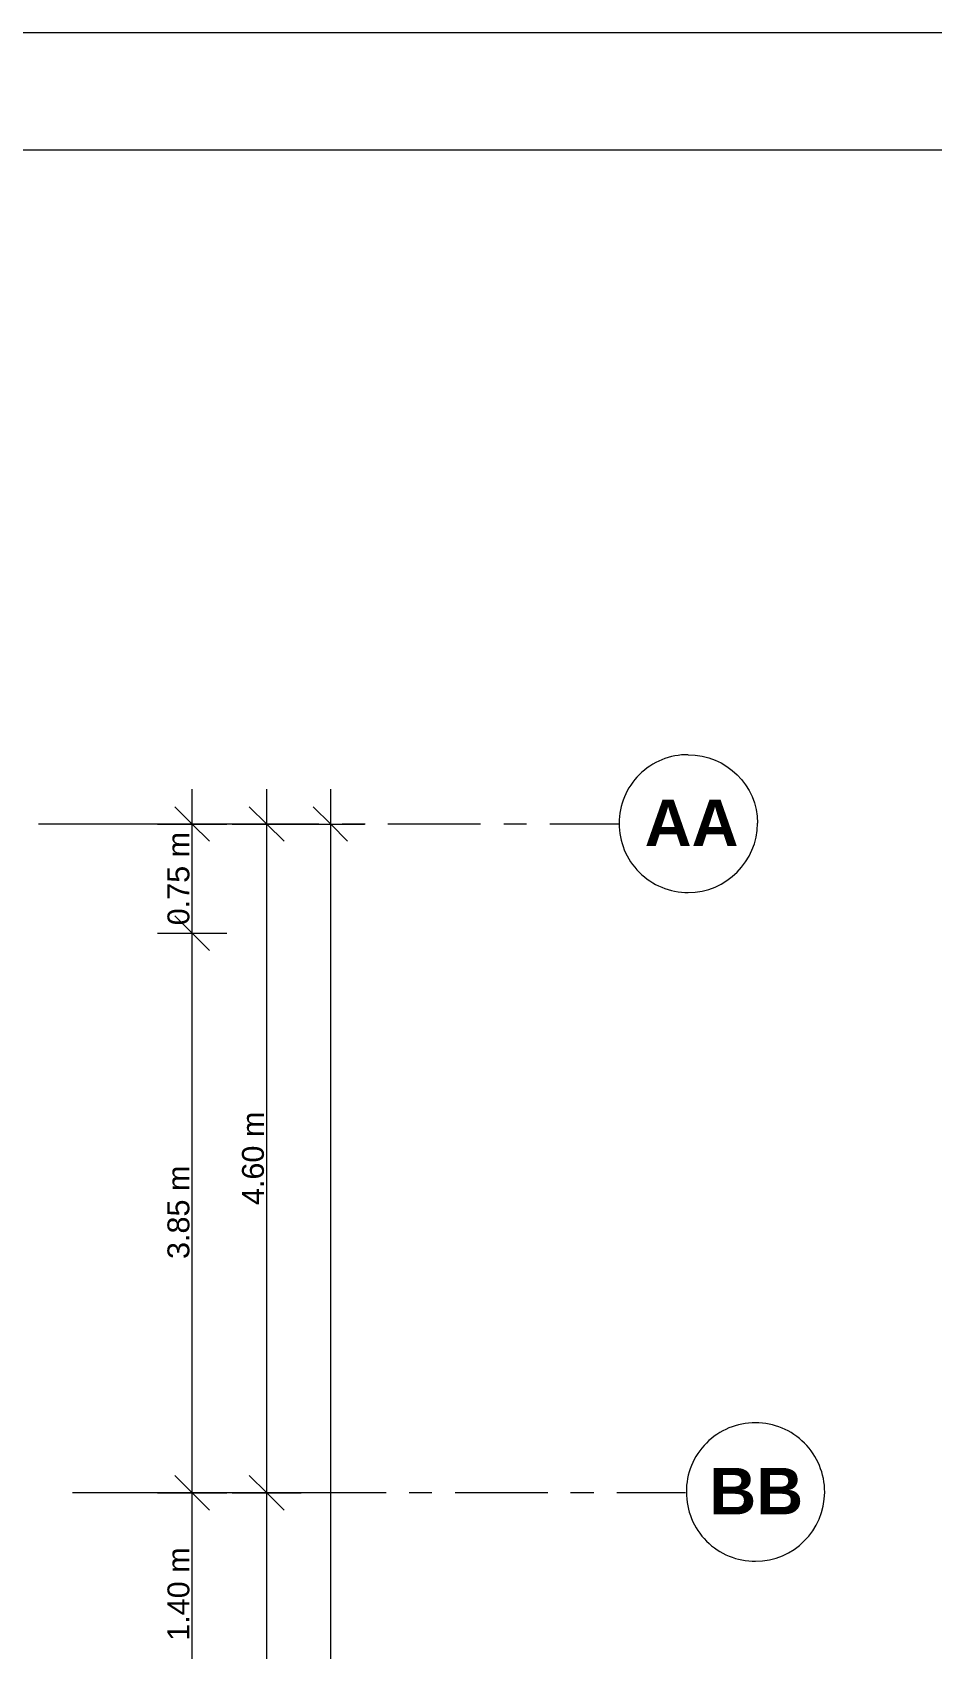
# Model space of a CAD drawing. Header units: metres. Extents: x 29 to 268, y -7 to 151.
# Drawn here: x 93.73 to 99.92, y 42.13 to 53.26 of the extents above; entities that cross this region are included whole.
import ezdxf

# ---------------------------------------------------------------- set-up
doc = ezdxf.new("R2010")
doc.units = ezdxf.units.M
doc.layers.add('HVAC - Ductos', color=5, linetype='Continuous', lineweight=50)
doc.layers.add('PDF2_Geometry', color=7, linetype='Continuous', true_color=0xaaaaaa)
doc.layers.add('PDF2_Text', color=7, linetype='Continuous')
doc.layers.add('pie de plano', color=7, linetype='Continuous')
doc.styles.add('PDF Helvetica', font='')
doc.styles.add('PDF Helvetica Bold', font='')
doc.styles.get('PDF Helvetica').set_extended_font_data('Helvetica')
doc.styles.get('PDF Helvetica Bold').set_extended_font_data('Helvetica', bold=True)

msp = doc.modelspace()

# ---------------------------------------------------------------- linework, layer by layer
at = {"layer": 'HVAC - Ductos', "color": 252, "lineweight": 0, "true_color": 0x939598}
for points in [[(94.826, 10.771), (94.826, 11.697), (94.826, 15.657), (94.826, 24.81), (94.826, 27.157), (94.826, 34.009), (94.826, 41.81), (94.826, 43.208), (94.826, 47.058), (94.826, 48.048)], [(95.34, 10.771), (95.34, 15.606), (95.34, 24.81), (95.34, 34.009), (95.34, 43.208), (95.34, 48.048)], [(95.78, 10.771), (95.78, 48.048)], [(94.708, 47.928), (94.826, 47.809), (94.946, 47.69)], [(95.22, 47.928), (95.34, 47.809), (95.459, 47.69)], [(95.66, 47.928), (95.78, 47.809), (95.895, 47.69)], [(94.588, 47.809), (94.826, 47.809), (95.065, 47.809)], [(95.102, 47.809), (95.34, 47.809), (95.578, 47.809)], [(95.542, 47.809), (95.78, 47.809), (96.013, 47.809)], [(94.708, 47.177), (94.826, 47.058), (94.946, 46.938)], [(94.588, 47.058), (94.826, 47.058), (95.065, 47.058)], [(94.708, 43.327), (94.826, 43.208), (94.946, 43.088)], [(95.22, 43.327), (95.34, 43.208), (95.459, 43.088)], [(94.588, 43.208), (94.826, 43.208), (95.065, 43.208)], [(95.102, 43.208), (95.34, 43.208), (95.578, 43.208)]]:
    msp.add_lwpolyline(points, dxfattribs=at)
at = {"layer": 'PDF2_Geometry', "lineweight": 0}
msp.add_lwpolyline([(98.241, 48.286, 0.416792), (97.765, 47.814, 0.41483), (98.241, 47.337, 0.410819), (98.718, 47.814)], format="xyb", dxfattribs=at)
for points in [[(95.225, 47.809), (93.768, 47.809)], [(95.698, 47.809), (95.225, 47.809)], [(96.018, 47.809), (95.858, 47.809)], [(96.811, 47.809), (96.174, 47.809)], [(97.128, 47.809), (96.972, 47.809)], [(97.765, 47.809), (97.288, 47.809)], [(95.683, 43.208), (94.002, 43.208)], [(96.161, 43.208), (95.683, 43.208)], [(96.476, 43.208), (96.32, 43.208)], [(97.274, 43.208), (96.637, 43.208)], [(97.591, 43.208), (97.43, 43.208)], [(98.223, 43.208), (97.75, 43.208)]]:
    msp.add_lwpolyline(points, dxfattribs=at)
msp.add_lwpolyline([(98.704, 43.689, 0.418384), (98.228, 43.212, 0.414808), (98.704, 42.736, 0.411087), (99.18, 43.212, 0.414673)], format="xyb", close=True, dxfattribs=at)
msp.add_open_spline([(98.241, 48.286), (98.502, 48.286), (98.718, 48.075), (98.718, 47.814)], degree=3, dxfattribs=at)
at = {"layer": 'pie de plano', "lineweight": 0}
msp.add_lwpolyline([(119.243, 53.256), (119.243, -6.745), (29.238, -6.745), (29.238, 53.256)], close=True, dxfattribs=at)
msp.add_lwpolyline([(118.765, 52.445), (30.338, 52.445), (30.338, -6.08), (118.765, -6.08)], dxfattribs=at)

# ---------------------------------------------------------------- texts
at = {"layer": 'PDF2_Text', "color": 253, "lineweight": 0, "true_color": 0xaaaaaa, "char_height": 0.3202, "attachment_point": 4, "style": 'PDF Helvetica Bold'}
for s, insert in [('AA', (97.941, 47.817)), ('BB', (98.386, 43.219))]:
    msp.add_mtext(s, dxfattribs=dict(at, insert=insert))
at = {"layer": 'PDF2_Text', "color": 252, "lineweight": 0, "true_color": 0x939598, "char_height": 0.1506, "attachment_point": 4, "rotation": 90, "style": 'PDF Helvetica'}
for s, insert in [('0.75 m', (94.733, 47.112)), ('4.60 m', (95.246, 45.187)), ('3.85 m', (94.733, 44.816)), ('1.40 m', (94.733, 42.189))]:
    msp.add_mtext(s, dxfattribs=dict(at, insert=insert))

doc.saveas('drawing.dxf')
